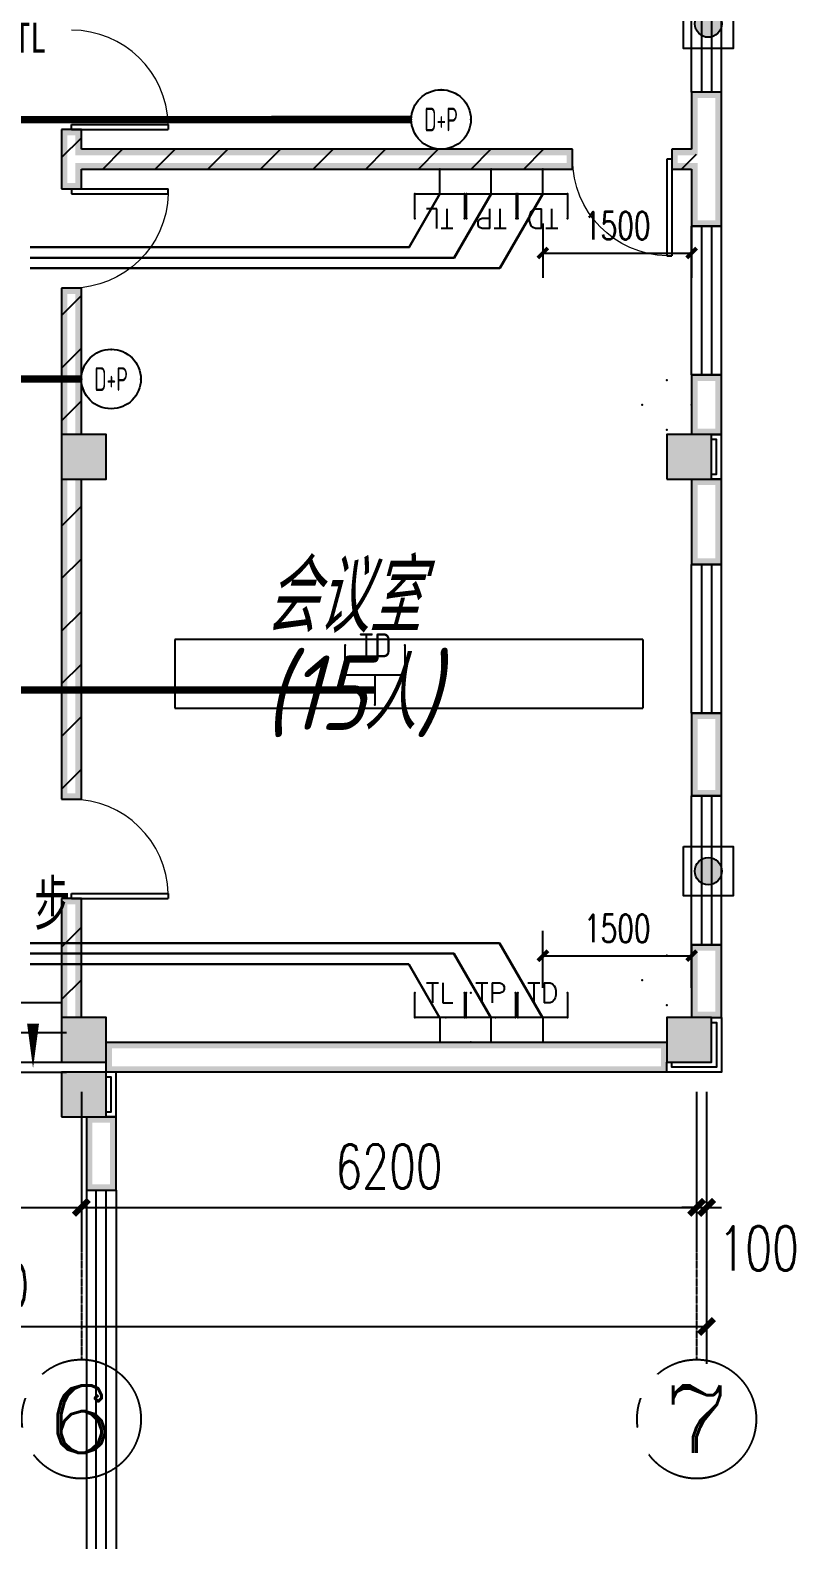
# Model space of a CAD drawing. Extents: x 1241380 to 1952554, y 1012187 to 1766051.
# Drawn here: x 1583749 to 1591454, y 1054050 to 1069263 of the extents above; entities that cross this region are included whole.
import ezdxf
from ezdxf.enums import TextEntityAlignment as Align

# ---------------------------------------------------------------- set-up
doc = ezdxf.new("R2010")
doc.units = 0
doc.linetypes.add('CENTER', pattern=[2, 1.25, -0.25, 0.25, -0.25])
doc.linetypes.add('DASH', pattern=[0.35, 0.25, -0.1])
for name, color, linetype in [('1-建筑底图', 8, 'Continuous'), ('AXIS', 251, 'CENTER'), ('AXIS_TEXT', 7, 'Continuous'), ('DOTLN', 2, 'DASH'), ('EQUIP-插座', 3, 'Continuous'), ('EQUIP-照明', 3, 'Continuous'), ('EQUIP-通讯', 3, 'Continuous'), ('PUB_DIM', 11, 'Continuous'), ('PUB_HATCH', 8, 'Continuous'), ('TEL_DIM', 3, 'Continuous'), ('WIRE-综合布线', 5, 'Continuous'), ('光纤点位', 3, 'Continuous'), ('填充', 8, 'Continuous'), ('抗震支吊架', 2, 'Continuous'), ('红机电话', 3, 'Continuous'), ('蓝机电话', 3, 'Continuous')]:
    doc.layers.add(name, color=color, linetype=linetype)
doc.layers.add('内网线路', color=1, linetype='Continuous', lineweight=30)
doc.layers.get('EQUIP-插座').off()
doc.styles.add('_TCH_AXIS', font='COMPLEX', dxfattribs={"bigfont": 'GBCBIG'})
doc.styles.add('_TCH_DIM', font='SIMPLEX', dxfattribs={"bigfont": 'GBCBIG'})
doc.styles.add('_TCH_DIM_T3', font='SIMPLEX', dxfattribs={"width": 0.705882, "bigfont": 'GBCBIG'})
doc.styles.add('_TEL_ATTDEF', font='GBENOR', dxfattribs={"width": 0.8, "height": 3, "bigfont": 'GBCBIG'})
doc.styles.add('_TEL_DIM', font='SIMPLEX', dxfattribs={"width": 0.8, "height": 3.5, "bigfont": 'HZTXT'})
doc.styles.add('A_DIM_T3', font='SIMPLEX', dxfattribs={"width": 0.7, "bigfont": 'HZ'})
doc.styles.add('COMPLEX', font='COMPLEX')
doc.styles.add('kzcad', font='', dxfattribs={"width": 0.8})
doc.styles.get("Standard").update_dxf_attribs({"font": 'gbeitc.shx', "bigfont": 'gbcbig.shx'})
doc.styles.get('kzcad').set_extended_font_data('SimSun')
doc.linetypes.add('JIEDI', pattern='A,1.25,-0.25,0.25,-0.25,0.625,["/",Standard,S=0.6,R=0,X=0,Y=-0.3],0.625,-0.25,0.25,-0.25', length=4)
doc.dimstyles.new('_TCH_ARCH&&100', dxfattribs={"dimtxt": 280, "dimasz": 100, "dimexe": 250, "dimexo": 300, "dimgap": 135, "dimtad": 1, "dimdec": 0, "dimzin": 0, "dimdsep": 46, "dimtxsty": 'A_DIM_T3', "dimblk": 'ARCHTICK', "dimcen": 0.09, "dimclrt": 7, "dimazin": 2, "dimtfac": 1, "dimtdec": 0, "dimtix": 1, "dimtmove": 2, "dimatfit": 3, "dimfxl": 100, "dimtolj": 1, "dimtzin": 0, "dimarcsym": 0})
doc.dimstyles.new('_TCH_ARCH&&150', dxfattribs={"dimtxt": 446.25, "dimasz": 150, "dimexe": 375, "dimexo": 450, "dimgap": 189.375, "dimtad": 1, "dimdec": 0, "dimzin": 0, "dimdsep": 46, "dimtxsty": '_TCH_DIM_T3', "dimblk": 'ARCHTICK', "dimcen": 0.09, "dimclrt": 7, "dimazin": 2, "dimtfac": 1, "dimtdec": 0, "dimtix": 1, "dimtmove": 2, "dimatfit": 3, "dimfxl": 1, "dimtolj": 1, "dimtzin": 0, "dimarcsym": 0})
pattern_1 = [(45, (933820.03, 485085.73), (-265.16515, 265.16515), [])]

# ---------------------------------------------------------------- blocks, each defined once
blk = doc.blocks.new('_AXISO')
blk.add_circle((0, 0), 0.5)
at = {"layer": 'AXIS_TEXT', "style": 'COMPLEX', "width": 1.041667}
blk.add_attdef('A', text='', height=0.56, dxfattribs=at).set_placement((-0.25, -0.28), (0.25, -0.28), align=Align.FIT)
blk = doc.blocks.new('_ArchTick')
at = {"color": 0, "linetype": 'ByBlock', "const_width": 0.4}
blk.add_lwpolyline([(-0.5, -0.5), (0.5, 0.5)], dxfattribs=at)
blk = doc.blocks.new('*D96')
at = {"layer": 'Defpoints', "color": 0}
for p in [(931558, 802293), (946558, 802293), (946558, 800679)]:
    blk.add_point(p, dxfattribs=at)
at = {"layer": 'PUB_DIM', "color": 0, "lineweight": -2, "transparency": 16777216}
for p, q in [((931558, 801843), (931558, 800304)), ((946558, 801843), (946558, 800304)), ((931558, 800679), (946558, 800679))]:
    blk.add_line(p, q, dxfattribs=at)
at = {"layer": 'PUB_DIM', "color": 0, "lineweight": -2, "transparency": 16777216, "xscale": 150, "yscale": 150, "zscale": 150, "rotation": 180}
blk.add_blockref('_ArchTick', (931558, 800679), dxfattribs=at)
at = {"layer": 'PUB_DIM', "color": 0, "lineweight": -2, "transparency": 16777216, "xscale": 150, "yscale": 150, "zscale": 150}
blk.add_blockref('_ArchTick', (946558, 800679), dxfattribs=at)
at = {"layer": 'PUB_DIM', "color": 7, "transparency": 16777216, "insert": (939058, 801091), "char_height": 446.2, "attachment_point": 5, "style": '_TCH_DIM_T3'}
blk.add_mtext('\\A1;15000', dxfattribs=at)
blk = doc.blocks.new('*D99')
at = {"layer": 'Defpoints', "color": 0}
for p in [(936758, 803493), (940258, 803493), (940258, 801879)]:
    blk.add_point(p, dxfattribs=at)
at = {"layer": 'PUB_DIM', "color": 0, "lineweight": -2, "transparency": 16777216}
for p, q in [((936758, 803043), (936758, 801504)), ((940258, 803043), (940258, 801504)), ((936758, 801879), (940258, 801879))]:
    blk.add_line(p, q, dxfattribs=at)
at = {"layer": 'PUB_DIM', "color": 0, "lineweight": -2, "transparency": 16777216, "xscale": 150, "yscale": 150, "zscale": 150, "rotation": 180}
blk.add_blockref('_ArchTick', (936758, 801879), dxfattribs=at)
at = {"layer": 'PUB_DIM', "color": 0, "lineweight": -2, "transparency": 16777216, "xscale": 150, "yscale": 150, "zscale": 150}
blk.add_blockref('_ArchTick', (940258, 801879), dxfattribs=at)
at = {"layer": 'PUB_DIM', "color": 7, "transparency": 16777216, "insert": (938508, 802291), "char_height": 446.2, "attachment_point": 5, "style": '_TCH_DIM_T3'}
blk.add_mtext('\\A1;3500', dxfattribs=at)
blk = doc.blocks.new('*D100')
at = {"layer": 'Defpoints', "color": 0}
for p in [(940258, 803493), (946458, 803493), (946458, 801879)]:
    blk.add_point(p, dxfattribs=at)
at = {"layer": 'PUB_DIM', "color": 0, "lineweight": -2, "transparency": 16777216}
for p, q in [((940258, 803043), (940258, 801504)), ((946458, 803043), (946458, 801504)), ((940258, 801879), (946458, 801879))]:
    blk.add_line(p, q, dxfattribs=at)
at = {"layer": 'PUB_DIM', "color": 0, "lineweight": -2, "transparency": 16777216, "xscale": 150, "yscale": 150, "zscale": 150, "rotation": 180}
blk.add_blockref('_ArchTick', (940258, 801879), dxfattribs=at)
at = {"layer": 'PUB_DIM', "color": 0, "lineweight": -2, "transparency": 16777216, "xscale": 150, "yscale": 150, "zscale": 150}
blk.add_blockref('_ArchTick', (946458, 801879), dxfattribs=at)
at = {"layer": 'PUB_DIM', "color": 7, "transparency": 16777216, "insert": (943358, 802291), "char_height": 446.2, "attachment_point": 5, "style": '_TCH_DIM_T3'}
blk.add_mtext('\\A1;6200', dxfattribs=at)
blk = doc.blocks.new('*D73')
at = {"layer": 'Defpoints', "color": 0}
for p in [(946458, 803493), (946558, 803493), (946558, 801879)]:
    blk.add_point(p, dxfattribs=at)
at = {"layer": 'PUB_DIM', "color": 0, "lineweight": -2, "transparency": 16777216}
for p, q in [((946458, 803043), (946458, 801504)), ((946558, 803043), (946558, 801504)), ((946458, 801879), (946308, 801879)), ((946458, 801879), (946558, 801879)), ((946558, 801879), (946708, 801879))]:
    blk.add_line(p, q, dxfattribs=at)
at = {"layer": 'PUB_DIM', "color": 0, "lineweight": -2, "transparency": 16777216, "xscale": 150, "yscale": 150, "zscale": 150}
blk.add_blockref('_ArchTick', (946458, 801879), dxfattribs=at)
at = {"layer": 'PUB_DIM', "color": 0, "lineweight": -2, "transparency": 16777216, "xscale": 150, "yscale": 150, "zscale": 150, "rotation": 180}
blk.add_blockref('_ArchTick', (946558, 801879), dxfattribs=at)
at = {"layer": 'PUB_DIM', "color": 7, "transparency": 16777216, "insert": (947083, 801466), "char_height": 446.2, "attachment_point": 5, "style": '_TCH_DIM_T3'}
blk.add_mtext('\\A1;100', dxfattribs=at)
blk = doc.blocks.new('xfjyc')
at = {"layer": '填充'}
h = blk.add_hatch(color=1, dxfattribs=at)
h.dxf.hatch_style = 1
edge = h.paths.add_edge_path()
edge.add_arc((250, 250), 137, 0, 360)
blk.add_lwpolyline([(0, 500), (500, 500), (500, 0), (0, 0)], close=True)
at = {"color": 1}
blk.add_circle((250, 250), 137, dxfattribs=at)
blk = doc.blocks.new('$DorLib2D$00000001')
at = {"color": 0}
for p, q in [((0.45, 0.975), (0.5, 0.975)), ((0.45, 0), (0.45, 0.975)), ((0.5, 0), (0.5, 0.975)), ((0.5, 0), (0.45, 0))]:
    blk.add_line(p, q, dxfattribs=at)
at = {"color": 0, "lineweight": 13}
blk.add_arc((0.475, 0), 0.975, 91.4693, 180, dxfattribs=at)
blk = doc.blocks.new('_FZH')
blk.add_lwpolyline([(-0.5, -0.5), (0.5, -0.5), (0.5, 0.5), (-0.5, 0.5)], close=True)
at = {"layer": 'PUB_HATCH'}
blk.add_solid([(-0.5, -0.5), (0.5, -0.5), (-0.5, 0.5), (0.5, 0.5)], dxfattribs=at)
blk = doc.blocks.new('$WINLIB2D$00000001')
at = {"color": 0}
for points in [[(-0.5, 0.5), (-0.5, -0.5)], [(-0.5, 0.5), (0.5, 0.5)], [(0.5, -0.5), (0.5, 0.5)], [(0.5, 0.1667), (-0.5, 0.1667)], [(0.5, -0.1667), (-0.5, -0.1667)], [(-0.5, -0.5), (0.5, -0.5)]]:
    blk.add_lwpolyline(points, dxfattribs=at)
blk = doc.blocks.new('$equip_U$00000080(win7-PC-wzy)')
blk.add_circle((0, 0.5), 0.5)
for p in [(0, 0.999), (-0.5, 0.5), (0.5, 0.5)]:
    blk.add_point(p)
at = {"color": 7, "style": '_TEL_DIM', "width": 0.7}
blk.add_attdef('$TEXT$', text='', height=0.4, dxfattribs=at).set_placement((0, 0.5), align=Align.MIDDLE_CENTER)
at = {"color": 7, "style": '_TEL_DIM', "flags": 1}
for tag in ['A', 'REMARK']:
    blk.add_attdef(tag, text='', height=0.00002, dxfattribs=at).set_placement((0, 0), align=Align.MIDDLE_CENTER)
blk = doc.blocks.new('$equip$00002670')
for p, q in [((-0.5, 0.499), (-0.5, 0.999)), ((0.5, 0.999), (0.5, 0.499)), ((0.5, 0.499), (-0.5, 0.499)), ((0, 0.5), (0, 0))]:
    blk.add_line(p, q)
for p in [(-0.5, 0.999), (0.5, 0.999), (-0.5, 0.499), (0.5, 0.499), (0, 0)]:
    blk.add_point(p)
at = {"color": 7, "style": '_TEL_DIM'}
blk.add_attdef('$TEXT$', text='', height=0.4, dxfattribs=at).set_placement((0, 0.999), align=Align.MIDDLE_CENTER)
at = {"color": 7, "style": '_TEL_DIM', "flags": 1}
blk.add_attdef('A', text='', height=0.000025, dxfattribs=at).set_placement((0, 0), align=Align.MIDDLE_CENTER)
blk = doc.blocks.new('$equip$00001239')
for p, q in [((-0.5, 1.05), (-0.5, 1)), ((0.5, 1), (-0.5, 1)), ((0.5, 1.05), (0.5, 1)), ((0.5, 0.5), (-0.5, 0.5)), ((0, 0.5), (0, 0))]:
    blk.add_line(p, q)
blk.add_arc((0, 1), 0.5, 180, 0)
for points in [[(0, 0.75), (-0.433, 0.75), (0, 1), (-0.5, 1)], [(0, 0.567), (-0.25, 0.567), (0, 0.75), (-0.433, 0.75)], [(0, 0.5), (0, 0.5), (0, 0.567), (-0.25, 0.567)]]:
    blk.add_solid(points)
at = {"layer": 'EQUIP-照明'}
for p in [(0, 1), (-0.5, 0.5), (0.5, 0.5), (0, 0)]:
    blk.add_point(p, dxfattribs=at)
at = {"layer": 'EQUIP-照明', "flags": 9}
blk.add_attdef('A', (0, 0), '', height=0.00002, dxfattribs=at)
blk = doc.blocks.new('$equip$00001867')
for p, q in [((-0.5, 0.499), (-0.5, 0.999)), ((0.5, 0.999), (0.5, 0.499)), ((0.5, 0.499), (-0.5, 0.499)), ((0, 0.5), (0, 0))]:
    blk.add_line(p, q)
for p in [(-0.5, 0.999), (0.5, 0.999), (-0.5, 0.499), (0.5, 0.499), (0, 0)]:
    blk.add_point(p)
at = {"color": 7, "style": '_TEL_DIM'}
blk.add_attdef('$TEXT$', text='', height=0.4, dxfattribs=at).set_placement((0, 0.999), align=Align.MIDDLE_CENTER)
at = {"color": 7, "style": '_TEL_DIM', "flags": 1}
blk.add_attdef('A', text='', height=0.00002, dxfattribs=at).set_placement((0, 0), align=Align.MIDDLE_CENTER)
blk = doc.blocks.new('*D426')
at = {"layer": 'Defpoints', "color": 0}
for p in [(1588915, 1067614), (1590415, 1067614), (1590415, 1067017)]:
    blk.add_point(p, dxfattribs=at)
at = {"layer": 'TEL_DIM', "color": 0, "lineweight": -2, "transparency": 16777216}
for p, q in [((1588915, 1067314), (1588915, 1066767)), ((1590415, 1067314), (1590415, 1066767)), ((1588915, 1067017), (1590415, 1067017))]:
    blk.add_line(p, q, dxfattribs=at)
at = {"layer": 'TEL_DIM', "color": 0, "lineweight": -2, "transparency": 16777216, "xscale": 100, "yscale": 100, "zscale": 100, "rotation": 180}
blk.add_blockref('_ArchTick', (1588915, 1067017), dxfattribs=at)
at = {"layer": 'TEL_DIM', "color": 0, "lineweight": -2, "transparency": 16777216, "xscale": 100, "yscale": 100, "zscale": 100}
blk.add_blockref('_ArchTick', (1590415, 1067017), dxfattribs=at)
at = {"layer": 'TEL_DIM', "color": 7, "transparency": 16777216, "insert": (1589665, 1067292), "char_height": 280, "attachment_point": 5, "style": 'A_DIM_T3'}
blk.add_mtext('\\A1;1500', dxfattribs=at)
blk = doc.blocks.new('*D429')
at = {"layer": 'Defpoints', "color": 0}
for p in [(1590415, 1059936), (1588915, 1059313), (1590415, 1059313)]:
    blk.add_point(p, dxfattribs=at)
at = {"layer": 'TEL_DIM', "color": 0, "lineweight": -2, "transparency": 16777216}
for p, q in [((1588915, 1059613), (1588915, 1060186)), ((1590415, 1059613), (1590415, 1060186)), ((1588915, 1059936), (1590415, 1059936))]:
    blk.add_line(p, q, dxfattribs=at)
at = {"layer": 'TEL_DIM', "color": 0, "lineweight": -2, "transparency": 16777216, "xscale": 100, "yscale": 100, "zscale": 100, "rotation": 180}
blk.add_blockref('_ArchTick', (1588915, 1059936), dxfattribs=at)
at = {"layer": 'TEL_DIM', "color": 0, "lineweight": -2, "transparency": 16777216, "xscale": 100, "yscale": 100, "zscale": 100}
blk.add_blockref('_ArchTick', (1590415, 1059936), dxfattribs=at)
at = {"layer": 'TEL_DIM', "color": 7, "transparency": 16777216, "insert": (1589665, 1060211), "char_height": 280, "attachment_point": 5, "style": 'A_DIM_T3'}
blk.add_mtext('\\A1;1500', dxfattribs=at)
blk = doc.blocks.new('ERT')
at = {"layer": 'AXIS'}
for p, q in [((940258.2, 802865.3), (940258.2, 800345.8)), ((946458.2, 802865.3), (946458.2, 800345.8))]:
    blk.add_line(p, q, dxfattribs=at)
ref = blk.add_blockref('_AXISO', (940258.2, 799745.8), dxfattribs=dict(at, xscale=1200, yscale=1200, zscale=1200))
ref.add_attrib('A', '6', dxfattribs={"layer": 'AXIS_TEXT', "height": 678.8, "style": '_TCH_AXIS', "width": 1.5}).set_placement((939918.8, 799406.4), (940597.6, 799406.4), align=Align.FIT)
ref = blk.add_blockref('_AXISO', (946458.2, 799745.8), dxfattribs=dict(at, xscale=1200, yscale=1200, zscale=1200))
ref.add_attrib('A', '7', dxfattribs={"layer": 'AXIS_TEXT', "height": 678.8, "style": '_TCH_AXIS', "width": 1.5}).set_placement((946118.8, 799406.4), (946797.6, 799406.4), align=Align.FIT)
at = {"layer": 'PUB_DIM'}
for p1, p2, picture, middle in [((936758.2, 803492.7), (940258.2, 803492.7), '*D99', (938508.2, 802291.2)), ((940258.2, 803492.7), (946458.2, 803492.7), '*D100', (943358.2, 802291.2)), ((931558.2, 802292.7), (946558.2, 802292.7), '*D96', (939058.2, 801091.2))]:
    dim = blk.add_aligned_dim(p1=p1, p2=p2, distance=-1614.1, dimstyle='_TCH_ARCH&&150', dxfattribs=at)
    dim.commit()
    dim.dimension.update_dxf_attribs({"geometry": picture, "text_midpoint": middle})
dim = blk.add_linear_dim(base=(946558.2, 801878.7), p1=(946458.2, 803492.7), p2=(946558.2, 803492.7), angle=0, dimstyle='_TCH_ARCH&&150', dxfattribs=at)
dim.commit()
dim.dimension.update_dxf_attribs({"geometry": '*D73', "text_midpoint": (947083.2, 801466.2), "dimtype": 161})
blk = doc.blocks.new('1-二层建筑底图')
at = {"layer": '1-建筑底图'}
for points in [[(1590715, 1113846), (1590415, 1113846), (1590475, 1113786), (1590655, 1113786)], [(1590415, 1113846), (1590415, 1113271), (1590475, 1113211), (1590475, 1113786)], [(1590715, 1113171), (1590715, 1113846), (1590655, 1113786), (1590655, 1113171)], [(1584265, 1113471), (1584065, 1113471), (1584125, 1113411), (1584205, 1113411)], [(1584065, 1113471), (1584065, 1113171), (1584125, 1113171), (1584125, 1113411)], [(1584265, 1113271), (1584265, 1113471), (1584205, 1113411), (1584205, 1113211)], [(1589215, 1113271), (1584265, 1113271), (1584205, 1113211), (1589155, 1113211)], [(1589215, 1113071), (1589215, 1113271), (1589155, 1113211), (1589155, 1113131)], [(1590415, 1113271), (1590215, 1113271), (1590275, 1113211), (1590475, 1113211)], [(1590215, 1113271), (1590215, 1113071), (1590275, 1113131), (1590275, 1113211)], [(1584065, 1113171), (1584065, 1112871), (1584125, 1112931), (1584125, 1113171)], [(1584265, 1112871), (1584265, 1113071), (1584205, 1113131), (1584205, 1112931)], [(1584265, 1113071), (1589215, 1113071), (1589155, 1113131), (1584205, 1113131)], [(1590215, 1113071), (1590415, 1113071), (1590475, 1113131), (1590275, 1113131)], [(1590415, 1113071), (1590415, 1112496), (1590475, 1112556), (1590475, 1113131)], [(1590715, 1112496), (1590715, 1113171), (1590655, 1113171), (1590655, 1112556)], [(1584065, 1112871), (1584265, 1112871), (1584205, 1112931), (1584125, 1112931)], [(1590415, 1112496), (1590715, 1112496), (1590655, 1112556), (1590475, 1112556)], [(1584265, 1111871), (1584065, 1111871), (1584125, 1111811), (1584205, 1111811)], [(1584065, 1110396), (1584125, 1110396), (1584125, 1111811), (1584065, 1111871)], [(1584205, 1110396), (1584265, 1110396), (1584265, 1111871), (1584205, 1111811)], [(1590715, 1110996), (1590415, 1110996), (1590475, 1110936), (1590655, 1110936)], [(1590415, 1110996), (1590415, 1110396), (1590475, 1110456), (1590475, 1110936)], [(1590715, 1110396), (1590715, 1110996), (1590655, 1110936), (1590655, 1110456)], [(1584515, 1110396), (1584065, 1110396), (1584125, 1110336), (1584455, 1110336)], [(1584065, 1110396), (1584065, 1109946), (1584125, 1110006), (1584125, 1110336)], [(1584515, 1109946), (1584515, 1110396), (1584455, 1110336), (1584455, 1110006)], [(1590615, 1110396), (1590165, 1110396), (1590225, 1110336), (1590555, 1110336)], [(1590165, 1110396), (1590165, 1109946), (1590225, 1110006), (1590225, 1110336)], [(1590415, 1110396), (1590715, 1110396), (1590655, 1110456), (1590475, 1110456)], [(1590615, 1109946), (1590615, 1110396), (1590555, 1110336), (1590555, 1110006)], [(1584065, 1109946), (1584515, 1109946), (1584455, 1110006), (1584125, 1110006)], [(1584125, 1109946), (1584065, 1109946), (1584065, 1106721), (1584125, 1106781)], [(1584265, 1109946), (1584205, 1109946), (1584205, 1106781), (1584265, 1106721)], [(1590165, 1109946), (1590615, 1109946), (1590555, 1110006), (1590225, 1110006)], [(1590415, 1109946), (1590415, 1109088), (1590475, 1109148), (1590475, 1109886)], [(1590715, 1109946), (1590415, 1109946), (1590475, 1109886), (1590655, 1109886)], [(1590715, 1109088), (1590715, 1109946), (1590655, 1109886), (1590655, 1109148)], [(1590415, 1109088), (1590715, 1109088), (1590655, 1109148), (1590475, 1109148)], [(1590415, 1107588), (1590415, 1106754), (1590475, 1106814), (1590475, 1107528)], [(1590715, 1107588), (1590415, 1107588), (1590475, 1107528), (1590655, 1107528)], [(1590715, 1106754), (1590715, 1107588), (1590655, 1107528), (1590655, 1106814)], [(1584065, 1106721), (1584265, 1106721), (1584205, 1106781), (1584125, 1106781)], [(1590415, 1106754), (1590715, 1106754), (1590655, 1106814), (1590475, 1106814)], [(1584265, 1105721), (1584065, 1105721), (1584125, 1105661), (1584205, 1105661)], [(1584065, 1104521), (1584125, 1104521), (1584125, 1105661), (1584065, 1105721)], [(1584205, 1104521), (1584265, 1104521), (1584265, 1105721), (1584205, 1105661)], [(1590715, 1105254), (1590415, 1105254), (1590475, 1105194), (1590655, 1105194)], [(1590415, 1105254), (1590415, 1104521), (1590475, 1104581), (1590475, 1105194)], [(1590715, 1104521), (1590715, 1105254), (1590655, 1105194), (1590655, 1104581)], [(1584515, 1104521), (1584065, 1104521), (1584125, 1104461), (1584455, 1104461)], [(1584065, 1104521), (1584065, 1104071), (1584125, 1104131), (1584125, 1104461)], [(1584515, 1104071), (1584515, 1104521), (1584455, 1104461), (1584455, 1104131)], [(1590615, 1104521), (1590165, 1104521), (1590225, 1104461), (1590555, 1104461)], [(1590165, 1104521), (1590165, 1104071), (1590225, 1104131), (1590225, 1104461)], [(1590415, 1104521), (1590715, 1104521), (1590655, 1104581), (1590475, 1104581)], [(1590615, 1104071), (1590615, 1104521), (1590555, 1104461), (1590555, 1104131)], [(1590165, 1104271), (1584515, 1104271), (1584515, 1104211), (1590165, 1104211)], [(1584515, 1103971), (1584575, 1103971), (1584575, 1104271), (1584515, 1104271)], [(1590165, 1103971), (1590165, 1104271), (1590105, 1104271), (1590105, 1103971)], [(1584065, 1104071), (1584515, 1104071), (1584455, 1104131), (1584125, 1104131)], [(1590165, 1103971), (1590165, 1104031), (1584515, 1104031), (1584515, 1103971)], [(1590165, 1104071), (1590615, 1104071), (1590555, 1104131), (1590225, 1104131)], [(1584515, 1103971), (1584065, 1103971), (1584125, 1103911), (1584455, 1103911)], [(1584065, 1103971), (1584065, 1103521), (1584125, 1103581), (1584125, 1103911)], [(1584515, 1103521), (1584515, 1103971), (1584455, 1103911), (1584455, 1103581)], [(1584065, 1103521), (1584515, 1103521), (1584455, 1103581), (1584125, 1103581)], [(1584315, 1103521), (1584315, 1102781), (1584375, 1102841), (1584375, 1103461)], [(1584615, 1103521), (1584315, 1103521), (1584375, 1103461), (1584555, 1103461)], [(1584615, 1102781), (1584615, 1103521), (1584555, 1103461), (1584555, 1102841)], [(1584315, 1102781), (1584615, 1102781), (1584555, 1102841), (1584375, 1102841)]]:
    blk.add_hatch(color=256, dxfattribs=at).paths.add_polyline_path(points)
h = blk.add_hatch(dxfattribs=at)
h.set_pattern_fill('普通砖', color=256, scale=150, style=0)
h.set_pattern_definition(pattern_1)
h.paths.add_polyline_path([(1584205, 1113211), (1584265, 1113271), (1584265, 1113471), (1584065, 1113471), (1584065, 1113171), (1584198, 1113171)])
h = blk.add_hatch(dxfattribs=at)
h.set_pattern_fill('普通砖', color=256, scale=150, style=0)
h.set_pattern_definition(pattern_1)
h.paths.add_polyline_path([(1584205, 1113131), (1584265, 1113071), (1589215, 1113071), (1589215, 1113271), (1584265, 1113271), (1584205, 1113211), (1584198, 1113171)])
h = blk.add_hatch(dxfattribs=at)
h.set_pattern_fill('普通砖', color=256, scale=150, style=0)
h.set_pattern_definition(pattern_1)
h.paths.add_polyline_path([(1590515, 1113171), (1590415, 1113271), (1590215, 1113271), (1590215, 1113071), (1590415, 1113071)])
h = blk.add_hatch(dxfattribs=at)
h.set_pattern_fill('普通砖', color=256, scale=150, style=0)
h.set_pattern_definition(pattern_1)
h.paths.add_polyline_path([(1584198, 1113171), (1584065, 1113171), (1584065, 1112871), (1584265, 1112871), (1584265, 1113071), (1584205, 1113131)])
h = blk.add_hatch(dxfattribs=at)
h.set_pattern_fill('普通砖', color=256, scale=150, style=0)
h.set_pattern_definition(pattern_1)
h.paths.add_polyline_path([(1584065, 1110396), (1584265, 1110396), (1584265, 1111871), (1584065, 1111871)])
h = blk.add_hatch(dxfattribs=at)
h.set_pattern_fill('普通砖', color=256, scale=150, style=0)
h.set_pattern_definition(pattern_1)
h.paths.add_polyline_path([(1584265, 1109946), (1584065, 1109946), (1584065, 1106721), (1584265, 1106721)])
h = blk.add_hatch(dxfattribs=at)
h.set_pattern_fill('普通砖', color=256, scale=150, style=0)
h.set_pattern_definition(pattern_1)
h.paths.add_polyline_path([(1584065, 1104521), (1584265, 1104521), (1584265, 1105721), (1584065, 1105721)])
for p, q in [((1590715, 1113846), (1590415, 1113846)), ((1590415, 1113846), (1590415, 1113271)), ((1590715, 1113171), (1590715, 1113846)), ((1584265, 1113471), (1584065, 1113471)), ((1584065, 1113471), (1584065, 1113171)), ((1584265, 1113271), (1584265, 1113471)), ((1589215, 1113271), (1584265, 1113271)), ((1589215, 1113071), (1589215, 1113271)), ((1590415, 1113271), (1590215, 1113271)), ((1590215, 1113271), (1590215, 1113071)), ((1584065, 1113171), (1584065, 1112871)), ((1590715, 1112496), (1590715, 1113171)), ((1584265, 1112871), (1584265, 1113071)), ((1584265, 1113071), (1589215, 1113071)), ((1590215, 1113071), (1590415, 1113071)), ((1590415, 1113071), (1590415, 1112496)), ((1584065, 1112871), (1584265, 1112871)), ((1590415, 1112496), (1590715, 1112496)), ((1584265, 1111871), (1584065, 1111871)), ((1584065, 1111871), (1584065, 1110396)), ((1584265, 1110396), (1584265, 1111871)), ((1590715, 1110996), (1590415, 1110996)), ((1590415, 1110996), (1590415, 1110396)), ((1590715, 1110396), (1590715, 1110996)), ((1590615, 1110396), (1590715, 1110396)), ((1584065, 1109946), (1584065, 1106721)), ((1584265, 1106721), (1584265, 1109946)), ((1590415, 1109946), (1590415, 1109088)), ((1590715, 1109946), (1590615, 1109946)), ((1590715, 1109088), (1590715, 1109946)), ((1590415, 1109088), (1590715, 1109088)), ((1590415, 1107588), (1590415, 1106754)), ((1590715, 1107588), (1590415, 1107588)), ((1590715, 1106754), (1590715, 1107588)), ((1584065, 1106721), (1584265, 1106721)), ((1590415, 1106754), (1590715, 1106754)), ((1584265, 1105721), (1584065, 1105721)), ((1584065, 1105721), (1584065, 1104521)), ((1584265, 1104521), (1584265, 1105721)), ((1590715, 1105254), (1590415, 1105254)), ((1590415, 1105254), (1590415, 1104521)), ((1590715, 1104521), (1590715, 1105254)), ((1582165, 1104671), (1584065, 1104671)), ((1590615, 1104521), (1590715, 1104521)), ((1582165, 1104371), (1584115, 1104371)), ((1590165, 1104271), (1584515, 1104271)), ((1582165, 1104071), (1584090, 1104071)), ((1584515, 1103971), (1584515, 1104071)), ((1590165, 1103971), (1590165, 1104071)), ((1581065, 1103971), (1584115, 1103971)), ((1590165, 1103971), (1584515, 1103971)), ((1584315, 1103521), (1584315, 1102781)), ((1584615, 1103521), (1584515, 1103521)), ((1584615, 1102781), (1584615, 1103521)), ((1584315, 1102781), (1584615, 1102781))]:
    blk.add_line(p, q, dxfattribs=at)
for points in [[(1590615, 1109946), (1590715, 1109946), (1590715, 1110396), (1590615, 1110396)], [(1590615, 1109996), (1590665, 1109996), (1590665, 1110346), (1590615, 1110346)], [(1590615, 1104521), (1590715, 1104521), (1590715, 1103971), (1590165, 1103971), (1590165, 1104071)], [(1590615, 1104471), (1590665, 1104471), (1590665, 1104021), (1590215, 1104021), (1590215, 1104071)], [(1584515, 1103521), (1584615, 1103521), (1584615, 1103971), (1584515, 1103971)], [(1584515, 1103571), (1584565, 1103571), (1584565, 1103921), (1584515, 1103921)]]:
    blk.add_lwpolyline(points, dxfattribs=at)
blk.add_lwpolyline([(1583778, 1105396, 0, 0, 0), (1583778, 1105396, 0, 0, 0), (1583778, 1104009, 0, 120, 0), (1583778, 1104459, 0, 0, 0)], format="xyseb", dxfattribs=at)
for name, p in [('ERT', (644007, 300729)), ('xfjyc', (1590333, 1114286)), ('xfjyc', (1590333, 1105746))]:
    blk.add_blockref(name, p, dxfattribs=at)
for name, p, xscale, yscale, zscale, rotation in [('$WINLIB2D$00000001', (1590565, 1114596), -1500, 300, -1500, 270), ('$DorLib2D$00000001', (1584165, 1113971), -1000, -1000, -1000, 90), ('$DorLib2D$00000001', (1589715, 1113171), -1000, 1000, -1000, 180), ('$DorLib2D$00000001', (1584165, 1112371), 1000, -1000, 1000, 90), ('$WINLIB2D$00000001', (1590565, 1111746), -1500, -300, -1500, 270), ('_FZH', (1584290, 1110171), 449.9999998612329, 449.9999998612329, 449.9999998612329, 8.878653025389045e-09), ('_FZH', (1590390, 1110171), 449.9999998612329, 449.9999998612329, 449.9999998612329, 8.878653025389045e-09), ('$WINLIB2D$00000001', (1590565, 1108338), -1500, -300, -1500, 270), ('$DorLib2D$00000001', (1584165, 1106221), -1000, -1000, -1000, 90.00000000000105), ('$WINLIB2D$00000001', (1590565, 1106004), -1500, -300, -1500, 270), ('_FZH', (1584290, 1104296), 449.9999998612329, 449.9999998612329, 449.9999998612329, 8.878653025389045e-09), ('_FZH', (1590390, 1104296), 449.9999998612329, 449.9999998612329, 449.9999998612329, 8.878653025389045e-09), ('_FZH', (1584290, 1103746), 449.9999998612329, 449.9999998612329, 449.9999998612329, 8.878653025389045e-09), ('$WINLIB2D$00000001', (1584465, 1100711), -4140, 300, -4140, 90)]:
    blk.add_blockref(name, p, dxfattribs=dict(at, xscale=xscale, yscale=yscale, zscale=zscale, rotation=rotation))
for s, height, p in [('会议室', 723.4, (1586111, 1108403)), ('(15', 750, (1586104, 1107420)), (')', 750, (1587630, 1107420)), ('人', 723, (1587104, 1107420))]:
    blk.add_text(s, height=height, dxfattribs=at).set_placement(p)
at = {"layer": '1-建筑底图', "style": '_TCH_DIM'}
blk.add_text('步', height=506, dxfattribs=at).set_placement((1583790, 1105402))

msp = doc.modelspace()

# ---------------------------------------------------------------- linework, layer by layer
at = {"layer": 'DOTLN', "linetype": 'DASH'}
msp.add_lwpolyline([(1585205.3, 1062431.7), (1589927.8, 1062431.7), (1589927.8, 1063121.8), (1585205.3, 1063121.8)], close=True, dxfattribs=at)
at = {"layer": 'WIRE-综合布线', "linetype": 'Continuous', "const_width": 75}
for points in [[(1583038.1, 1068360.6), (1587590.4, 1068363)], [(1583015, 1065746.4), (1584265, 1065747)], [(1583015, 1062614.7), (1587223.8, 1062614.7)]]:
    msp.add_lwpolyline(points, dxfattribs=at)
at = {"layer": '内网线路'}
for points in [[(1587876.7, 1067613.5), (1587568.5, 1067075.3), (1583749.8, 1067075.3)], [(1588395, 1067613.5), (1588022.5, 1066969), (1583749.8, 1066969)], [(1588915, 1067613.5), (1588481.1, 1066863.2), (1583749.8, 1066863.2)], [(1588911.3, 1059312.8), (1588477.5, 1060063.1), (1583749.8, 1060063.1)], [(1588391.3, 1059312.8), (1588018.8, 1059957.3), (1583749.8, 1059957.3)], [(1587873, 1059312.8), (1587564.8, 1059851), (1583749.8, 1059851)]]:
    msp.add_lwpolyline(points, dxfattribs=at)

# ---------------------------------------------------------------- block references
at = {"layer": '1-建筑底图', "linetype": 'JIEDI'}
msp.add_blockref('1-二层建筑底图', (0, -45207.9), dxfattribs=at)
at = {"layer": 'EQUIP-插座', "xscale": 500, "yscale": 500, "zscale": 500, "rotation": 90}
for p in [(1590415, 1065486.8), (1590415, 1059688.4)]:
    msp.add_blockref('$equip$00001239', p, dxfattribs=at)
at = {"layer": 'EQUIP-插座', "xscale": 500, "yscale": 500, "zscale": 500}
msp.add_blockref('$equip$00001239', (1588189.2, 1059063.3), dxfattribs=at)
at = {"layer": 'EQUIP-通讯', "linetype": 'JIEDI'}
ref = msp.add_blockref('$equip_U$00000080(win7-PC-wzy)', (1587890.1, 1068063.3), dxfattribs=dict(at, xscale=600, yscale=600, zscale=600))
ref.add_attrib('$TEXT$', 'D+P', dxfattribs={"layer": '0', "color": 7, "height": 240, "style": '_TEL_ATTDEF', "width": 0.7}).set_placement((1587890.1, 1068363), align=Align.MIDDLE_CENTER)
ref = msp.add_blockref('$equip_U$00000080(win7-PC-wzy)', (1584564.7, 1065447.3), dxfattribs=dict(at, xscale=600, yscale=600, zscale=600))
ref.add_attrib('$TEXT$', 'D+P', dxfattribs={"layer": '0', "color": 7, "height": 240, "style": '_TEL_ATTDEF', "width": 0.7}).set_placement((1584564.7, 1065747), align=Align.MIDDLE_CENTER)
ref = msp.add_blockref('$equip$00002670', (1587223.8, 1062464.9), dxfattribs=dict(at, xscale=600, yscale=600, zscale=600))
ref.add_attrib('$TEXT$', 'TD', dxfattribs={"layer": '0', "color": 7, "height": 240, "style": '_TEL_ATTDEF'}).set_placement((1587223.8, 1063064.3), align=Align.MIDDLE_CENTER)
at = {"layer": '光纤点位', "xscale": 500, "yscale": 500, "zscale": 500, "rotation": 180}
msp.add_blockref('$equip$00002670', (1588915, 1067863.3), dxfattribs=at).add_auto_attribs({'$TEXT$': 'TD'})
at = {"layer": '光纤点位', "xscale": 500, "yscale": 500, "zscale": 500}
msp.add_blockref('$equip$00002670', (1588915, 1059063.3), dxfattribs=at).add_auto_attribs({'$TEXT$': 'TD'})
at = {"layer": '红机电话', "xscale": 500, "yscale": 500, "zscale": 500, "rotation": 180}
msp.add_blockref('$equip$00001867', (1588395, 1067863.3), dxfattribs=at).add_auto_attribs({'$TEXT$': 'TP'})
at = {"layer": '红机电话', "xscale": 500, "yscale": 500, "zscale": 500}
msp.add_blockref('$equip$00001867', (1588391.3, 1059063.3), dxfattribs=at).add_auto_attribs({'$TEXT$': 'TP'})
at = {"layer": '蓝机电话', "xscale": 500, "yscale": 500, "zscale": 500, "rotation": 180}
msp.add_blockref('$equip$00001867', (1587876.7, 1067863.3), dxfattribs=at).add_auto_attribs({'$TEXT$': 'TL'})
at = {"layer": '蓝机电话', "xscale": 500, "yscale": 500, "zscale": 500}
msp.add_blockref('$equip$00001867', (1587876.7, 1059063.3), dxfattribs=at).add_auto_attribs({'$TEXT$': 'TL'})

# ---------------------------------------------------------------- texts
at = {"layer": '抗震支吊架', "color": 2, "style": 'kzcad', "width": 0.8}
msp.add_text('KZQ-200*2-TL', height=300, rotation=359.88539, dxfattribs=at).set_placement((1582932.6, 1069039.1), align=Align.CENTER)

# ---------------------------------------------------------------- dimensions: what is measured, and where the dimension line sits
at = {"layer": 'TEL_DIM'}
for p1, p2, distance, picture, middle in [((1588915, 1067613.5), (1590415, 1067613.5), -596.7, '*D426', (1589665, 1067291.8)), ((1588915, 1059313), (1590415, 1059313), 622.8, '*D429', (1589665, 1060210.8))]:
    dim = msp.add_aligned_dim(p1=p1, p2=p2, distance=distance, dimstyle='_TCH_ARCH&&100', dxfattribs=at)
    dim.commit()
    dim.dimension.update_dxf_attribs({"geometry": picture, "text_midpoint": middle})

doc.saveas('drawing.dxf')
